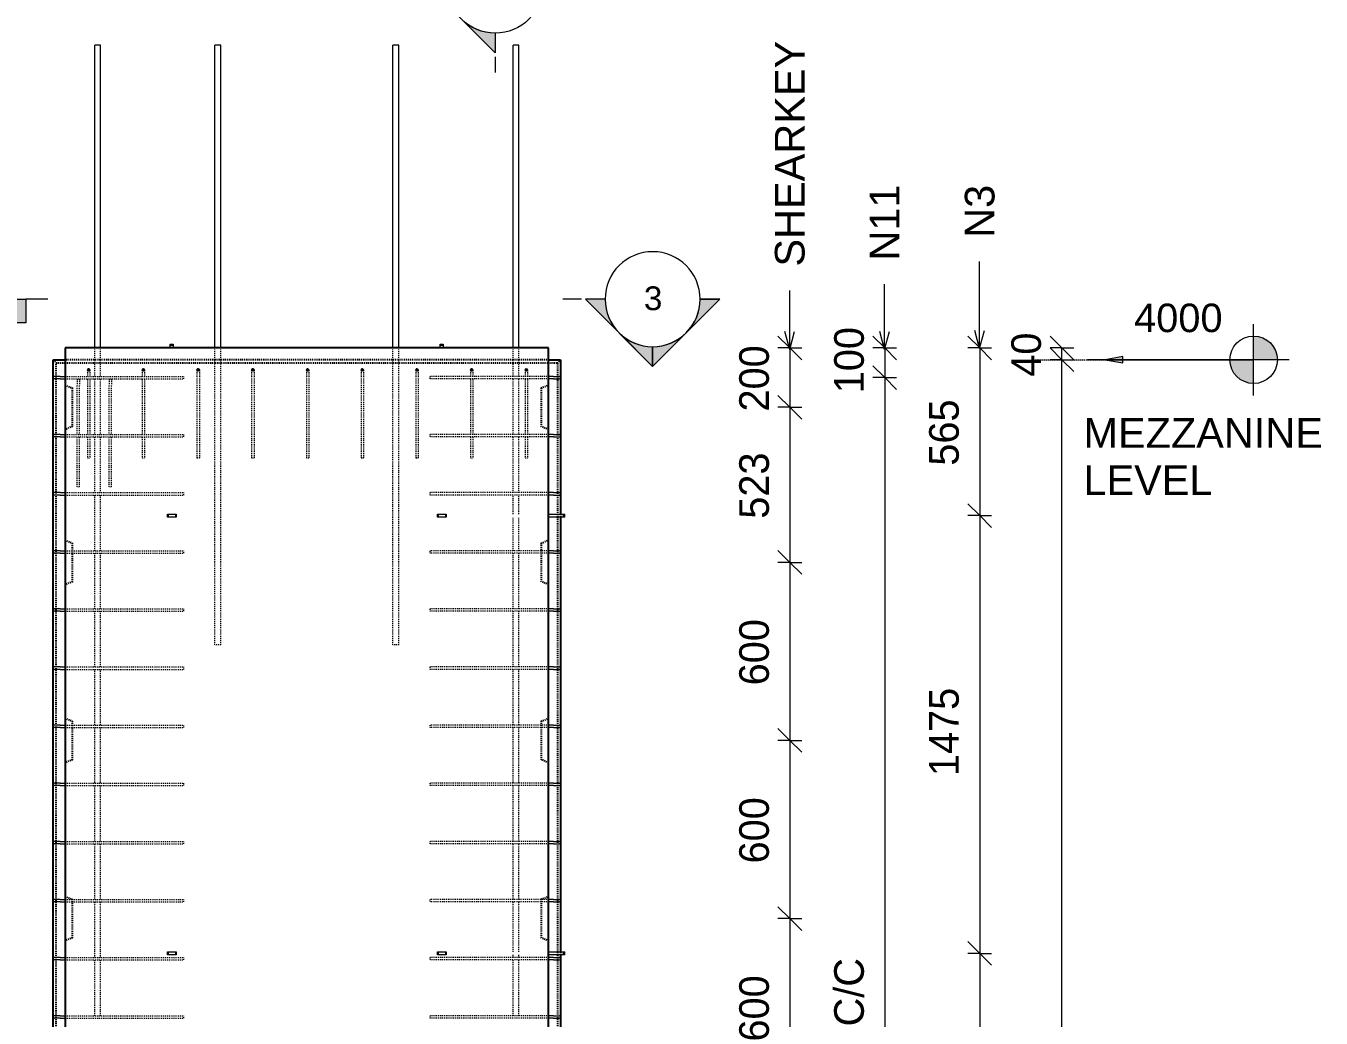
# Model space of a CAD drawing. Header units: millimetres. Extents: x 1421 to 26924, y -2138 to 20093.
# Drawn here: x 12573 to 16939, y 1442 to 4785 of the extents above; entities that cross this region are included whole.
import ezdxf

# ---------------------------------------------------------------- set-up
doc = ezdxf.new("R2010")
doc.units = ezdxf.units.MM
doc.linetypes.add('Dash', pattern=[6.36, 3.18, -3.18])
doc.linetypes.add('Hidden', pattern=[7.14, 4.76, -2.38])
for name, color, linetype, lineweight in [('A-ANNO-DIMS', 211, 'Continuous', 9), ('A-ANNO-DIMS-40', 211, 'Continuous', 9), ('A-DETL-HDLN', 90, 'Hidden', 18), ('A-GENM', 13, 'Continuous', 18), ('A-WALL', 113, 'Continuous', 25), ('A-WALL-HDLN', 110, 'Dash', 25), ('G-ANNO-DIMS', 111, 'Continuous', 9), ('G-ANNO-SYMB', 111, 'Continuous', 9), ('G-ANNO-TEXT', 231, 'Continuous', 9), ('S-RBAR', 171, 'Continuous', 18)]:
    doc.layers.add(name, color=color, linetype=linetype, lineweight=lineweight)
doc.styles.add('Arial', font='arial.ttf', dxfattribs={"height": 100})
doc.styles.add('Arial_1', font='arial.ttf', dxfattribs={"height": 80})
doc.styles.add('Arial_2', font='arial.ttf', dxfattribs={"height": 96})
doc.styles.add('Nirmala UI Semilight', font='NirmalaS.ttf', dxfattribs={"height": 100})
doc.dimstyles.new('Arrow_Filled_-_2_5_NI_UI', dxfattribs={"dimscale": 304.8, "dimtxt": 104.736395, "dimasz": 0.262467, "dimexe": 0.131234, "dimexo": 0.0625, "dimgap": 0.131234, "dimtad": 1, "dimdec": 4, "dimzin": 0, "dimdsep": 46, "dimtxsty": 'Nirmala UI Semilight', "dimblk1": 'OBLIQUE', "dimblk2": 'OBLIQUE', "dimsah": 1, "dimcen": 0.09, "dimazin": 0, "dimtfac": 1, "dimtdec": 4, "dimtix": 1, "dimtmove": 0, "dimatfit": 3, "dimfxl": 0.131234, "dimfxlon": 1, "dimtvp": 1, "dimtolj": 1, "dimtzin": 0, "dimarcsym": 2})

# ---------------------------------------------------------------- blocks, each defined once
blk = doc.blocks.new('RR spread anchor face based - RR-SA-3_0-200-1726827-Elevation Front')
at = {"layer": 'A-GENM'}
for p, q in [((3003.8, 3707.8), (3003.8, 3712.8)), ((3003.8, 3712.8), (3013.8, 3712.8)), ((3013.8, 3712.8), (3013.8, 3707.8)), ((3003.8, 3700), (3003.8, 3707.8)), ((3013.8, 3707.8), (3003.8, 3707.8)), ((3013.8, 3707.8), (3013.8, 3700))]:
    blk.add_line(p, q, dxfattribs=at)
blk = doc.blocks.new('RR spread anchor face based - RR-SA-2_5-150-1726819-Elevation Front')
at = {"layer": 'A-GENM'}
for p, q in [((2993.8, 3140), (2996.3, 3140)), ((2993.8, 3130), (2993.8, 3140)), ((2996.3, 3130), (2993.8, 3130)), ((2996.3, 3140), (3021.3, 3140)), ((2996.3, 3140), (2996.3, 3130)), ((3021.3, 3130), (2996.3, 3130)), ((3021.3, 3140), (3023.8, 3140)), ((3021.3, 3140), (3021.3, 3130)), ((3023.8, 3130), (3021.3, 3130)), ((3023.8, 3140), (3023.8, 3130))]:
    blk.add_line(p, q, dxfattribs=at)
blk = doc.blocks.new('RR spread anchor face based - RR-SA-3_0-200-V3-Elevation Front')
at = {"layer": 'A-GENM'}
for p, q in [((4278.8, 3140), (4328.8, 3140)), ((4328.8, 3130), (4278.8, 3130)), ((4328.8, 3140), (4333.8, 3140)), ((4328.8, 3130), (4328.8, 3140)), ((4333.8, 3130), (4328.8, 3130)), ((4333.8, 3130), (4333.8, 3140))]:
    blk.add_line(p, q, dxfattribs=at)
blk = doc.blocks.new('Detail View - M_Section Head - Filled SHOP DWG-1002450-Elevation Front')
at = {"layer": 'G-ANNO-SYMB'}
h = blk.add_hatch(color=256, dxfattribs=at)
edge = h.paths.add_edge_path()
edge.add_line((4404, -435.9), (4470.3, -435.9))
edge.add_arc((4630.3, -435.9), 160, 180, 225)
edge.add_line((4517.1, -549), (4404, -435.9))
h = blk.add_hatch(color=256, dxfattribs=at)
edge = h.paths.add_edge_path()
edge.add_line((4856.5, -435.9), (4743.4, -549))
edge.add_arc((4630.3, -435.9), 160, 315, 360)
edge.add_line((4790.3, -435.9), (4856.5, -435.9))
h = blk.add_hatch(color=256, dxfattribs=at)
edge = h.paths.add_edge_path()
edge.add_line((4630.3, -662.2), (4517.1, -549))
edge.add_arc((4630.3, -435.9), 160, 225, 270)
edge.add_line((4630.3, -595.9), (4630.3, -662.2))
h = blk.add_hatch(color=256, dxfattribs=at)
edge = h.paths.add_edge_path()
edge.add_line((4630.3, -662.2), (4630.3, -595.9))
edge.add_arc((4630.3, -435.9), 160, 270, 315)
edge.add_line((4743.4, -549), (4630.3, -662.2))
for p, q in [((4630.3, -662.2), (4404, -435.9)), ((4470.3, -435.9), (4404, -435.9)), ((4404, -435.9), (4517.1, -549)), ((4470.3, -435.9), (4404, -435.9)), ((4630.3, -662.2), (4856.5, -435.9)), ((4743.4, -549), (4856.5, -435.9)), ((4790.3, -435.9), (4856.5, -435.9)), ((4856.5, -435.9), (4790.3, -435.9)), ((4517.1, -549), (4630.3, -662.2)), ((4630.3, -662.2), (4743.4, -549)), ((4630.3, -595.9), (4630.3, -662.2)), ((4630.3, -662.2), (4630.3, -595.9))]:
    blk.add_line(p, q, dxfattribs=at)
for start, end in [(360, 180), (180, 360), (180, 225), (315, 0), (225, 270), (270, 315)]:
    blk.add_arc((4630.3, -435.9), 160, start, end, dxfattribs=at)
blk = doc.blocks.new('Detail View - M_Section Tail - Filled Horizontal-14034-Elevation Front')
at = {"layer": 'G-ANNO-SYMB'}
blk.add_hatch(color=256, dxfattribs=at).paths.add_polyline_path([(2510.6, -515.9), (2510.6, -435.9), (2150.6, -435.9), (2150.6, -515.9)])
for p, q in [((2150.6, -515.9), (2150.6, -435.9)), ((2150.6, -435.9), (2510.6, -435.9)), ((2510.6, -435.9), (2510.6, -515.9)), ((2510.6, -515.9), (2150.6, -515.9))]:
    blk.add_line(p, q, dxfattribs=at)
blk = doc.blocks.new('DIMBLOCK60-Elevation Front')
at = {"layer": 'A-ANNO-DIMS-40'}
for p, q in [((15468.1, 3700), (15428.1, 3740)), ((15468.1, 3700), (15428.1, 3700)), ((15468.1, 3700), (15468.1, 3600)), ((15468.1, 3700), (15508.1, 3660)), ((15468.1, 3700), (15508.1, 3700)), ((15468.1, 3600), (15428.1, 3640)), ((15468.1, 3600), (15428.1, 3600)), ((15468.1, 3600), (15508.1, 3560)), ((15468.1, 3600), (15508.1, 3600))]:
    blk.add_line(p, q, dxfattribs=at)
at = {"layer": 'A-ANNO-DIMS-40', "color": 0, "insert": (15297.6, 3547.2), "char_height": 100, "width": 246.797, "attachment_point": 1, "rotation": 90, "line_spacing_factor": 1.142579, "style": 'Nirmala UI Semilight'}
blk.add_mtext('100', dxfattribs=at)
blk = doc.blocks.new('_Oblique')
at = {"color": 0, "linetype": 'ByBlock', "lineweight": -2}
blk.add_line((-0.5, -0.5), (0.5, 0.5), dxfattribs=at)
blk = doc.blocks.new('DIMBLOCK61-Elevation Front')
at = {"layer": 'A-ANNO-DIMS-40'}
for p, q in [((15468.1, 3600), (15428.1, 3640)), ((15468.1, 3600), (15428.1, 3600)), ((15468.1, 3600), (15468.1, -1295)), ((15468.1, 3600), (15508.1, 3560)), ((15468.1, 3600), (15508.1, 3600)), ((15468.1, -1295), (15428.1, -1255)), ((15468.1, -1295), (15428.1, -1295)), ((15468.1, -1295), (15508.1, -1335)), ((15468.1, -1295), (15508.1, -1295))]:
    blk.add_line(p, q, dxfattribs=at)
at = {"layer": 'A-ANNO-DIMS-40', "color": 0, "insert": (15297.6, 639.3), "char_height": 100, "width": 1231.7, "attachment_point": 1, "rotation": 90, "line_spacing_factor": 1.142579, "style": 'Nirmala UI Semilight'}
blk.add_mtext('T8@200mm C/C', dxfattribs=at)
blk = doc.blocks.new('DIMBLOCK63-Elevation Front')
at = {"layer": 'A-ANNO-DIMS-40'}
for p, q in [((15148.1, 3700), (15108.1, 3740)), ((15148.1, 3700), (15108.1, 3700)), ((15148.1, 3700), (15148.1, 3500)), ((15148.1, 3700), (15188.1, 3660)), ((15148.1, 3700), (15188.1, 3700)), ((15148.1, 3500), (15108.1, 3540)), ((15148.1, 3500), (15108.1, 3500)), ((15148.1, 3500), (15188.1, 3460)), ((15148.1, 3500), (15188.1, 3500))]:
    blk.add_line(p, q, dxfattribs=at)
at = {"layer": 'A-ANNO-DIMS-40', "color": 0, "insert": (14977.6, 3485.7), "char_height": 100, "width": 274.219, "attachment_point": 1, "rotation": 90, "line_spacing_factor": 1.142579, "style": 'Nirmala UI Semilight'}
blk.add_mtext('200', dxfattribs=at)
blk = doc.blocks.new('DIMBLOCK64-Elevation Front')
at = {"layer": 'A-ANNO-DIMS-40'}
for p, q in [((15148.1, 3500), (15108.1, 3540)), ((15148.1, 3500), (15108.1, 3500)), ((15148.1, 3500), (15148.1, 2977.5)), ((15148.1, 3500), (15188.1, 3460)), ((15148.1, 3500), (15188.1, 3500)), ((15148.1, 2977.5), (15108.1, 3017.5)), ((15148.1, 2977.5), (15108.1, 2977.5)), ((15148.1, 2977.5), (15188.1, 2937.5)), ((15148.1, 2977.5), (15188.1, 2977.5))]:
    blk.add_line(p, q, dxfattribs=at)
at = {"layer": 'A-ANNO-DIMS-40', "color": 0, "insert": (14977.6, 3124.5), "char_height": 100, "width": 274.219, "attachment_point": 1, "rotation": 90, "line_spacing_factor": 1.142579, "style": 'Nirmala UI Semilight'}
blk.add_mtext('523', dxfattribs=at)
blk = doc.blocks.new('DIMBLOCK65-Elevation Front')
at = {"layer": 'A-ANNO-DIMS-40'}
for p, q in [((15148.1, 2977.5), (15108.1, 3017.5)), ((15148.1, 2977.5), (15108.1, 2977.5)), ((15148.1, 2977.5), (15148.1, 2377.5)), ((15148.1, 2977.5), (15188.1, 2937.5)), ((15148.1, 2977.5), (15188.1, 2977.5)), ((15148.1, 2377.5), (15108.1, 2417.5)), ((15148.1, 2377.5), (15108.1, 2377.5)), ((15148.1, 2377.5), (15188.1, 2337.5)), ((15148.1, 2377.5), (15188.1, 2377.5))]:
    blk.add_line(p, q, dxfattribs=at)
at = {"layer": 'A-ANNO-DIMS-40', "color": 0, "insert": (14977.6, 2563.2), "char_height": 100, "width": 274.219, "attachment_point": 1, "rotation": 90, "line_spacing_factor": 1.142579, "style": 'Nirmala UI Semilight'}
blk.add_mtext('600', dxfattribs=at)
blk = doc.blocks.new('DIMBLOCK66-Elevation Front')
at = {"layer": 'A-ANNO-DIMS-40'}
for p, q in [((15148.1, 2377.5), (15108.1, 2417.5)), ((15148.1, 2377.5), (15108.1, 2377.5)), ((15148.1, 2377.5), (15148.1, 1777.5)), ((15148.1, 2377.5), (15188.1, 2337.5)), ((15148.1, 2377.5), (15188.1, 2377.5)), ((15148.1, 1777.5), (15108.1, 1817.5)), ((15148.1, 1777.5), (15108.1, 1777.5)), ((15148.1, 1777.5), (15188.1, 1737.5)), ((15148.1, 1777.5), (15188.1, 1777.5))]:
    blk.add_line(p, q, dxfattribs=at)
at = {"layer": 'A-ANNO-DIMS-40', "color": 0, "insert": (14977.6, 1963.2), "char_height": 100, "width": 274.219, "attachment_point": 1, "rotation": 90, "line_spacing_factor": 1.142579, "style": 'Nirmala UI Semilight'}
blk.add_mtext('600', dxfattribs=at)
blk = doc.blocks.new('DIMBLOCK67-Elevation Front')
at = {"layer": 'A-ANNO-DIMS-40'}
for p, q in [((15148.1, 1777.5), (15108.1, 1817.5)), ((15148.1, 1777.5), (15108.1, 1777.5)), ((15148.1, 1777.5), (15148.1, 1177.5)), ((15148.1, 1777.5), (15188.1, 1737.5)), ((15148.1, 1777.5), (15188.1, 1777.5)), ((15148.1, 1177.5), (15108.1, 1217.5)), ((15148.1, 1177.5), (15108.1, 1177.5)), ((15148.1, 1177.5), (15188.1, 1137.5)), ((15148.1, 1177.5), (15188.1, 1177.5))]:
    blk.add_line(p, q, dxfattribs=at)
at = {"layer": 'A-ANNO-DIMS-40', "color": 0, "insert": (14977.6, 1363.2), "char_height": 100, "width": 274.219, "attachment_point": 1, "rotation": 90, "line_spacing_factor": 1.142579, "style": 'Nirmala UI Semilight'}
blk.add_mtext('600', dxfattribs=at)
blk = doc.blocks.new('Spot Elevations - M_Spot Elevation - Target Filled-10609-Elevation Front')
at = {"layer": 'G-ANNO-DIMS'}
h = blk.add_hatch(color=256, dxfattribs=at)
edge = h.paths.add_edge_path()
edge.add_line((6591.6, -1540), (6671.6, -1540))
edge.add_arc((6591.6, -1540), 80, 0, 90)
edge.add_line((6591.6, -1460), (6591.6, -1540))
h = blk.add_hatch(color=256, dxfattribs=at)
edge = h.paths.add_edge_path()
edge.add_line((6591.6, -1540), (6511.6, -1540))
edge.add_arc((6591.6, -1540), 80, 180, 270)
edge.add_line((6591.6, -1620), (6591.6, -1540))
for p, q in [((6591.6, -1660), (6591.6, -1420)), ((6711.6, -1540), (6031.6, -1540))]:
    blk.add_line(p, q, dxfattribs=at)
blk.add_circle((6591.6, -1540), 80, dxfattribs=at)
blk = doc.blocks.new('DIMBLOCK87-Elevation Front')
at = {"layer": 'A-ANNO-DIMS-40'}
for p, q in [((16065.2, 3660), (16025.2, 3700)), ((16065.2, 3660), (16025.2, 3660)), ((16065.2, -1395), (16065.2, 3660)), ((16065.2, 3660), (16105.2, 3620)), ((16065.2, 3660), (16105.2, 3660)), ((16065.2, -1395), (16025.2, -1355)), ((16065.2, -1395), (16025.2, -1395)), ((16065.2, -1395), (16105.2, -1435)), ((16065.2, -1395), (16105.2, -1395))]:
    blk.add_line(p, q, dxfattribs=at)
at = {"layer": 'A-ANNO-DIMS-40', "color": 0, "insert": (15894.7, 980.2), "char_height": 100, "width": 365.625, "attachment_point": 1, "rotation": 90, "line_spacing_factor": 1.142579, "style": 'Nirmala UI Semilight'}
blk.add_mtext('5055', dxfattribs=at)
blk = doc.blocks.new('DIMBLOCK88-Elevation Front')
at = {"layer": 'A-ANNO-DIMS-40'}
for p, q in [((16065.2, 3700), (16025.2, 3740)), ((16065.2, 3700), (16025.2, 3700)), ((16065.2, 3660), (16025.2, 3700)), ((16065.2, 3660), (16065.2, 3700)), ((16065.2, 3700), (16105.2, 3660)), ((16065.2, 3700), (16105.2, 3700)), ((16065.2, 3660), (16025.2, 3660)), ((16065.2, 3660), (16105.2, 3620)), ((16065.2, 3660), (16105.2, 3660))]:
    blk.add_line(p, q, dxfattribs=at)
at = {"layer": 'A-ANNO-DIMS-40', "color": 0, "insert": (15894.7, 3602.9), "char_height": 100, "width": 185.098, "attachment_point": 1, "rotation": 90, "line_spacing_factor": 1.142579, "style": 'Nirmala UI Semilight'}
blk.add_mtext('40', dxfattribs=at)
blk = doc.blocks.new('DIMBLOCK89-Elevation Front')
at = {"layer": 'A-ANNO-DIMS-40'}
for p, q in [((15788.1, 3700), (15748.1, 3740)), ((15788.1, 3700), (15748.1, 3700)), ((15788.1, 3700), (15788.1, 3135)), ((15788.1, 3700), (15828.1, 3660)), ((15788.1, 3700), (15828.1, 3700)), ((15788.1, 3135), (15748.1, 3175)), ((15788.1, 3135), (15748.1, 3135)), ((15788.1, 3135), (15828.1, 3095)), ((15788.1, 3135), (15828.1, 3135))]:
    blk.add_line(p, q, dxfattribs=at)
at = {"layer": 'A-ANNO-DIMS-40', "color": 0, "insert": (15617.6, 3303.2), "char_height": 100, "width": 274.219, "attachment_point": 1, "rotation": 90, "line_spacing_factor": 1.142579, "style": 'Nirmala UI Semilight'}
blk.add_mtext('565', dxfattribs=at)
blk = doc.blocks.new('DIMBLOCK90-Elevation Front')
at = {"layer": 'A-ANNO-DIMS-40'}
for p, q in [((15788.1, 3135), (15748.1, 3175)), ((15788.1, 3135), (15748.1, 3135)), ((15788.1, 3135), (15788.1, 1660)), ((15788.1, 3135), (15828.1, 3095)), ((15788.1, 3135), (15828.1, 3135)), ((15788.1, 1660), (15748.1, 1700)), ((15788.1, 1660), (15748.1, 1660)), ((15788.1, 1660), (15828.1, 1620)), ((15788.1, 1660), (15828.1, 1660))]:
    blk.add_line(p, q, dxfattribs=at)
at = {"layer": 'A-ANNO-DIMS-40', "color": 0, "insert": (15617.6, 2257.5), "char_height": 100, "width": 335.918, "attachment_point": 1, "rotation": 90, "line_spacing_factor": 1.142579, "style": 'Nirmala UI Semilight'}
blk.add_mtext('1475', dxfattribs=at)
blk = doc.blocks.new('DIMBLOCK91-Elevation Front')
at = {"layer": 'A-ANNO-DIMS-40'}
for p, q in [((15788.1, 1660), (15748.1, 1700)), ((15788.1, 1660), (15748.1, 1660)), ((15788.1, 1660), (15788.1, 644.9)), ((15788.1, 1660), (15828.1, 1620)), ((15788.1, 1660), (15828.1, 1660)), ((15788.1, 644.9), (15748.1, 684.9)), ((15788.1, 644.9), (15748.1, 644.9)), ((15788.1, 644.9), (15828.1, 604.9)), ((15788.1, 644.9), (15828.1, 644.9))]:
    blk.add_line(p, q, dxfattribs=at)
at = {"layer": 'A-ANNO-DIMS-40', "color": 0, "insert": (15617.6, 1023), "char_height": 100, "width": 310.781, "attachment_point": 1, "rotation": 90, "line_spacing_factor": 1.142579, "style": 'Nirmala UI Semilight'}
blk.add_mtext('1015', dxfattribs=at)

msp = doc.modelspace()

# ---------------------------------------------------------------- hatches: boundary and pattern name
at = {"layer": 'G-ANNO-DIMS'}
msp.add_hatch(color=256, dxfattribs=at).paths.add_polyline_path([(16210.67095, 3660), (16270.67095, 3649.42038), (16270.67095, 3670.57962)])
at = {"layer": 'S-RBAR'}
h = msp.add_hatch(color=256, dxfattribs=at)
edge = h.paths.add_edge_path()
edge.add_arc((12785.10694, 3626), 4, 0, 360)
for points in [[(12785.10694, 3622), (12789.10694, 3626), (12785.10694, 3630), (12781.10694, 3626)], [(12969.48194, 3622), (12973.48194, 3626), (12969.48194, 3630), (12965.48194, 3626)], [(13153.85694, 3622), (13157.85694, 3626), (13153.85694, 3630), (13149.85694, 3626)], [(13338.23194, 3622), (13342.23194, 3626), (13338.23194, 3630), (13334.23194, 3626)], [(13522.60694, 3622), (13526.60694, 3626), (13522.60694, 3630), (13518.60694, 3626)], [(13706.98194, 3622), (13710.98194, 3626), (13706.98194, 3630), (13702.98194, 3626)], [(13891.35694, 3622), (13895.35694, 3626), (13891.35694, 3630), (13887.35694, 3626)], [(14075.73194, 3622), (14079.73194, 3626), (14075.73194, 3630), (14071.73194, 3626)], [(14260.10694, 3622), (14264.10694, 3626), (14260.10694, 3630), (14256.10694, 3626)]]:
    msp.add_hatch(color=256, dxfattribs=at).paths.add_polyline_path(points)
h = msp.add_hatch(color=256, dxfattribs=at)
edge = h.paths.add_edge_path()
edge.add_arc((12969.48194, 3626), 4, 0, 360)
h = msp.add_hatch(color=256, dxfattribs=at)
edge = h.paths.add_edge_path()
edge.add_arc((13153.85694, 3626), 4, 0, 360)
h = msp.add_hatch(color=256, dxfattribs=at)
edge = h.paths.add_edge_path()
edge.add_arc((13338.23194, 3626), 4, 0, 360)
h = msp.add_hatch(color=256, dxfattribs=at)
edge = h.paths.add_edge_path()
edge.add_arc((13522.60694, 3626), 4, 0, 360)
h = msp.add_hatch(color=256, dxfattribs=at)
edge = h.paths.add_edge_path()
edge.add_arc((13706.98194, 3626), 4, 0, 360)
h = msp.add_hatch(color=256, dxfattribs=at)
edge = h.paths.add_edge_path()
edge.add_arc((13891.35694, 3626), 4, 0, 360)
h = msp.add_hatch(color=256, dxfattribs=at)
edge = h.paths.add_edge_path()
edge.add_arc((14075.73194, 3626), 4, 0, 360)
h = msp.add_hatch(color=256, dxfattribs=at)
edge = h.paths.add_edge_path()
edge.add_arc((14260.10694, 3626), 4, 0, 360)

# ---------------------------------------------------------------- linework, layer by layer
at = {"layer": 'A-DETL-HDLN'}
msp.add_line((15975.10694, 3660), (16615.10694, 3660), dxfattribs=at)
at = {"layer": 'A-WALL'}
for p, q in [((12705.10694, 3700), (12705.10694, -1395)), ((14335.10694, 3700), (12705.10694, 3700)), ((14335.10694, -1395), (14335.10694, 3700)), ((12665.10694, 3600.38007), (12665.10694, 3660)), ((12665.10694, 3660), (12705.10694, 3660)), ((14335.10694, 3660), (14375.10694, 3660)), ((14375.10694, 3660), (14375.10694, 3600.38007)), ((12665.10694, 3404.58007), (12665.10694, 3599.61993)), ((14375.10694, 3599.61993), (14375.10694, 3404.58007)), ((12665.10694, 3208.78007), (12665.10694, 3403.81993)), ((14375.10694, 3403.81993), (14375.10694, 3208.78007)), ((12665.10694, 3012.98007), (12665.10694, 3208.01993)), ((14375.10694, 3208.01993), (14375.10694, 3140)), ((14375.10694, 3130), (14375.10694, 3012.98007)), ((12665.10694, 2817.18007), (12665.10694, 3012.21993)), ((14375.10694, 3012.21993), (14375.10694, 2817.18007)), ((12665.10694, 2621.38007), (12665.10694, 2816.41993)), ((14375.10694, 2816.41993), (14375.10694, 2621.38007)), ((12665.10694, 2425.58007), (12665.10694, 2620.61993)), ((14375.10694, 2620.61993), (14375.10694, 2425.58007)), ((12665.10694, 2229.78007), (12665.10694, 2424.81993)), ((14375.10694, 2424.81993), (14375.10694, 2229.78007)), ((12665.10694, 2033.98007), (12665.10694, 2229.01993)), ((14375.10694, 2229.01993), (14375.10694, 2033.98007)), ((12665.10694, 1838.18007), (12665.10694, 2033.21993)), ((14375.10694, 2033.21993), (14375.10694, 1838.18007)), ((12665.10694, 1642.38007), (12665.10694, 1837.41993)), ((14375.10694, 1837.41993), (14375.10694, 1665)), ((12665.10694, 1446.58007), (12665.10694, 1641.61993)), ((14375.10694, 1655), (14375.10694, 1642.38007)), ((14375.10694, 1641.61993), (14375.10694, 1446.58007)), ((12665.10694, 1250.78007), (12665.10694, 1445.81993)), ((14375.10694, 1445.81993), (14375.10694, 1250.78007))]:
    msp.add_line(p, q, dxfattribs=at)
at = {"layer": 'A-WALL-HDLN'}
for p, q in [((12665.1078, 3660.00172), (12675.10952, 3650)), ((12675.10952, -1395), (12675.10952, 3650)), ((12675.10952, 3650), (12705.05733, 3650)), ((14335.05733, 3660), (12705.10694, 3660)), ((12705.15655, 3650), (12805.05733, 3650)), ((12805.15655, 3650), (12825.05733, 3650)), ((12825.15655, 3650), (13210.05733, 3650)), ((13210.15655, 3650), (13230.05733, 3650)), ((13230.15655, 3650), (13810.05733, 3650)), ((13810.15655, 3650), (13830.05733, 3650)), ((13830.15655, 3650), (14215.05733, 3650)), ((14215.15655, 3650), (14235.05733, 3650)), ((14235.15655, 3650), (14335.05733, 3650)), ((14335.15655, 3650), (14365.10436, 3650)), ((14365.10436, 3650), (14375.10608, 3660.00172)), ((14365.10436, 3650), (14365.10436, 3140.04961)), ((12705.10694, 3575), (12730.10694, 3565)), ((12730.10694, 3435), (12730.10694, 3565)), ((14310.10694, 3565), (14335.05733, 3574.98016)), ((14310.10694, 3565), (14310.10694, 3435)), ((12730.10694, 3435), (12705.10694, 3425)), ((14335.05733, 3425.01984), (14310.10694, 3435)), ((14365.10436, 3139.95039), (14365.10436, 3130.04961)), ((14365.10436, 3129.95039), (14365.10436, 1665.04961)), ((14375.10694, 3139.95039), (14375.10694, 3130.04961)), ((12705.10694, 3052.5), (12730.10694, 3042.5)), ((12730.10694, 2912.5), (12730.10694, 3042.5)), ((14310.10694, 3042.5), (14335.05733, 3052.48016)), ((14310.10694, 3042.5), (14310.10694, 2912.5)), ((12730.10694, 2912.5), (12705.10694, 2902.5)), ((14335.05733, 2902.51984), (14310.10694, 2912.5)), ((12705.10694, 2452.5), (12730.10694, 2442.5)), ((14310.10694, 2442.5), (14335.05733, 2452.48016)), ((12730.10694, 2312.5), (12730.10694, 2442.5)), ((14310.10694, 2442.5), (14310.10694, 2312.5)), ((12730.10694, 2312.5), (12705.10694, 2302.5)), ((14335.05733, 2302.51984), (14310.10694, 2312.5)), ((12705.10694, 1852.5), (12730.10694, 1842.5)), ((12730.10694, 1712.5), (12730.10694, 1842.5)), ((14310.10694, 1842.5), (14335.05733, 1852.48016)), ((14310.10694, 1842.5), (14310.10694, 1712.5)), ((12730.10694, 1712.5), (12705.10694, 1702.5)), ((14335.05733, 1702.51984), (14310.10694, 1712.5)), ((14365.10436, 1664.95039), (14365.10436, 1655.04961)), ((14375.10694, 1664.95039), (14375.10694, 1655.04961)), ((14365.10436, 1654.95039), (14365.10436, 649.94961))]:
    msp.add_line(p, q, dxfattribs=at)
at = {"layer": 'G-ANNO-DIMS'}
for p, q in [((16270.67095, 3670.57962), (16210.67095, 3660)), ((16270.67095, 3649.42038), (16270.67095, 3670.57962)), ((16210.67095, 3660), (16270.67095, 3649.42038)), ((16210.67095, 3660), (16455.69565, 3660)), ((16455.69565, 3660), (16711.3736, 3660))]:
    msp.add_line(p, q, dxfattribs=at)
at = {"layer": 'G-ANNO-SYMB'}
for p, q in [((14155.00294, 4680.24434), (14155.00294, 4628.0132)), ((12647.39712, 3864.096), (12573.29229, 3864.096)), ((14445.64107, 3864.096), (14383.45484, 3864.096))]:
    msp.add_line(p, q, dxfattribs=at)
at = {"layer": 'G-ANNO-TEXT', "color": 10}
for p, q in [((15788.01161, 3698.31677), (15788.01161, 3990.82523)), ((15147.83617, 3695.10691), (15147.83617, 3893.93301)), ((15467.83617, 3695.10691), (15467.83617, 3914.21047)), ((15147.83617, 3695.10691), (15131.75922, 3755.10691)), ((15147.83617, 3695.10691), (15163.91312, 3755.10691)), ((15467.83617, 3695.10691), (15451.75922, 3755.10691)), ((15467.83617, 3695.10691), (15483.91312, 3755.10691)), ((15788.01161, 3698.31677), (15771.93466, 3758.31677)), ((15788.01161, 3698.31677), (15804.08856, 3758.31677))]:
    msp.add_line(p, q, dxfattribs=at)
at = {"layer": 'S-RBAR'}
for p, q in [((12825.10694, 4720), (12805.10694, 4720)), ((12805.10694, 3700), (12805.10694, 4720)), ((12825.10694, 3700), (12825.10694, 4720)), ((13230.10694, 4720), (13210.10694, 4720)), ((13210.10694, 3700), (13210.10694, 4720)), ((13230.10694, 3700), (13230.10694, 4720)), ((13830.10694, 4720), (13810.10694, 4720)), ((13810.10694, 3700), (13810.10694, 4720)), ((13830.10694, 3700), (13830.10694, 4720)), ((14235.10694, 4720), (14215.10694, 4720)), ((14215.10694, 3700), (14215.10694, 4720)), ((14235.10694, 3700), (14235.10694, 4720)), ((12785.10694, 3630), (12781.10694, 3626)), ((12781.10694, 3626), (12785.10694, 3622)), ((12789.10694, 3626), (12785.10694, 3630)), ((12785.10694, 3622), (12789.10694, 3626)), ((12969.48194, 3630), (12965.48194, 3626)), ((12965.48194, 3626), (12969.48194, 3622)), ((12973.48194, 3626), (12969.48194, 3630)), ((12969.48194, 3622), (12973.48194, 3626)), ((13153.85694, 3630), (13149.85694, 3626)), ((13149.85694, 3626), (13153.85694, 3622)), ((13157.85694, 3626), (13153.85694, 3630)), ((13153.85694, 3622), (13157.85694, 3626)), ((13338.23194, 3630), (13334.23194, 3626)), ((13334.23194, 3626), (13338.23194, 3622)), ((13342.23194, 3626), (13338.23194, 3630)), ((13338.23194, 3622), (13342.23194, 3626)), ((13522.60694, 3630), (13518.60694, 3626)), ((13518.60694, 3626), (13522.60694, 3622)), ((13526.60694, 3626), (13522.60694, 3630)), ((13522.60694, 3622), (13526.60694, 3626)), ((13706.98194, 3630), (13702.98194, 3626)), ((13702.98194, 3626), (13706.98194, 3622)), ((13710.98194, 3626), (13706.98194, 3630)), ((13706.98194, 3622), (13710.98194, 3626)), ((13891.35694, 3630), (13887.35694, 3626)), ((13887.35694, 3626), (13891.35694, 3622)), ((13895.35694, 3626), (13891.35694, 3630)), ((13891.35694, 3622), (13895.35694, 3626)), ((14075.73194, 3630), (14071.73194, 3626)), ((14071.73194, 3626), (14075.73194, 3622)), ((14079.73194, 3626), (14075.73194, 3630)), ((14075.73194, 3622), (14079.73194, 3626)), ((14260.10694, 3630), (14256.10694, 3626)), ((14256.10694, 3626), (14260.10694, 3622)), ((14264.10694, 3626), (14260.10694, 3630)), ((14260.10694, 3622), (14264.10694, 3626)), ((12689.10694, 3604), (12669.10694, 3604)), ((12689.10694, 3596), (12669.10694, 3596)), ((12689.10694, 3604), (12705.10694, 3604)), ((12689.10694, 3596), (12705.10694, 3596)), ((14351.10694, 3604), (14335.10694, 3604)), ((14351.10694, 3596), (14335.10694, 3596)), ((14351.10694, 3604), (14371.10694, 3604)), ((14351.10694, 3596), (14371.10694, 3596)), ((12689.10694, 3408.2), (12669.10694, 3408.2)), ((12689.10694, 3408.2), (12705.10694, 3408.2)), ((14351.10694, 3408.2), (14335.10694, 3408.2)), ((14351.10694, 3408.2), (14371.10694, 3408.2)), ((12689.10694, 3400.2), (12669.10694, 3400.2)), ((12689.10694, 3400.2), (12705.10694, 3400.2)), ((14351.10694, 3400.2), (14335.10694, 3400.2)), ((14351.10694, 3400.2), (14371.10694, 3400.2)), ((12689.10694, 3212.4), (12669.10694, 3212.4)), ((12689.10694, 3204.4), (12669.10694, 3204.4)), ((12689.10694, 3212.4), (12705.10694, 3212.4)), ((12689.10694, 3204.4), (12705.10694, 3204.4)), ((14351.10694, 3212.4), (14335.10694, 3212.4)), ((14351.10694, 3204.4), (14335.10694, 3204.4)), ((14351.10694, 3212.4), (14371.10694, 3212.4)), ((14351.10694, 3204.4), (14371.10694, 3204.4)), ((12689.10694, 3016.6), (12669.10694, 3016.6)), ((12689.10694, 3016.6), (12705.10694, 3016.6)), ((14351.10694, 3016.6), (14335.10694, 3016.6)), ((14351.10694, 3016.6), (14371.10694, 3016.6)), ((12689.10694, 3008.6), (12669.10694, 3008.6)), ((12689.10694, 3008.6), (12705.10694, 3008.6)), ((14351.10694, 3008.6), (14335.10694, 3008.6)), ((14351.10694, 3008.6), (14371.10694, 3008.6)), ((12689.10694, 2820.8), (12669.10694, 2820.8)), ((12689.10694, 2812.8), (12669.10694, 2812.8)), ((12689.10694, 2820.8), (12705.10694, 2820.8)), ((12689.10694, 2812.8), (12705.10694, 2812.8)), ((14351.10694, 2820.8), (14335.10694, 2820.8)), ((14351.10694, 2812.8), (14335.10694, 2812.8)), ((14351.10694, 2820.8), (14371.10694, 2820.8)), ((14351.10694, 2812.8), (14371.10694, 2812.8)), ((12689.10694, 2625), (12669.10694, 2625)), ((12689.10694, 2625), (12705.10694, 2625)), ((14351.10694, 2625), (14335.10694, 2625)), ((14351.10694, 2625), (14371.10694, 2625)), ((12689.10694, 2617), (12669.10694, 2617)), ((12689.10694, 2617), (12705.10694, 2617)), ((14351.10694, 2617), (14335.10694, 2617)), ((14351.10694, 2617), (14371.10694, 2617)), ((12689.10694, 2429.2), (12669.10694, 2429.2)), ((12689.10694, 2421.2), (12669.10694, 2421.2)), ((12689.10694, 2429.2), (12705.10694, 2429.2)), ((12689.10694, 2421.2), (12705.10694, 2421.2)), ((14351.10694, 2429.2), (14335.10694, 2429.2)), ((14351.10694, 2421.2), (14335.10694, 2421.2)), ((14351.10694, 2429.2), (14371.10694, 2429.2)), ((14351.10694, 2421.2), (14371.10694, 2421.2)), ((12689.10694, 2233.4), (12669.10694, 2233.4)), ((12689.10694, 2233.4), (12705.10694, 2233.4)), ((14351.10694, 2233.4), (14335.10694, 2233.4)), ((14351.10694, 2233.4), (14371.10694, 2233.4)), ((12689.10694, 2225.4), (12669.10694, 2225.4)), ((12689.10694, 2225.4), (12705.10694, 2225.4)), ((14351.10694, 2225.4), (14335.10694, 2225.4)), ((14351.10694, 2225.4), (14371.10694, 2225.4)), ((12689.10694, 2037.6), (12669.10694, 2037.6)), ((12689.10694, 2029.6), (12669.10694, 2029.6)), ((12689.10694, 2037.6), (12705.10694, 2037.6)), ((12689.10694, 2029.6), (12705.10694, 2029.6)), ((14351.10694, 2037.6), (14335.10694, 2037.6)), ((14351.10694, 2029.6), (14335.10694, 2029.6)), ((14351.10694, 2037.6), (14371.10694, 2037.6)), ((14351.10694, 2029.6), (14371.10694, 2029.6)), ((12689.10694, 1841.8), (12669.10694, 1841.8)), ((12689.10694, 1833.8), (12669.10694, 1833.8)), ((12689.10694, 1841.8), (12705.10694, 1841.8)), ((12689.10694, 1833.8), (12705.10694, 1833.8)), ((14351.10694, 1841.8), (14335.10694, 1841.8)), ((14351.10694, 1833.8), (14335.10694, 1833.8)), ((14351.10694, 1841.8), (14371.10694, 1841.8)), ((14351.10694, 1833.8), (14371.10694, 1833.8)), ((12689.10694, 1646), (12669.10694, 1646)), ((12689.10694, 1638), (12669.10694, 1638)), ((12689.10694, 1646), (12705.10694, 1646)), ((12689.10694, 1638), (12705.10694, 1638)), ((14351.10694, 1646), (14335.10694, 1646)), ((14351.10694, 1638), (14335.10694, 1638)), ((14351.10694, 1646), (14371.10694, 1646)), ((14351.10694, 1638), (14371.10694, 1638)), ((12689.10694, 1450.2), (12669.10694, 1450.2)), ((12689.10694, 1442.2), (12669.10694, 1442.2)), ((12689.10694, 1450.2), (12705.10694, 1450.2)), ((12689.10694, 1442.2), (12705.10694, 1442.2)), ((14351.10694, 1450.2), (14335.10694, 1450.2)), ((14351.10694, 1442.2), (14335.10694, 1442.2)), ((14351.10694, 1450.2), (14371.10694, 1450.2)), ((14351.10694, 1442.2), (14371.10694, 1442.2))]:
    msp.add_line(p, q, dxfattribs=at)
at = {"layer": 'S-RBAR', "linetype": 'Dash'}
for p, q in [((12805.10694, 3660.04961), (12805.10694, 3699.95039)), ((12825.10694, 3660.04961), (12825.10694, 3699.95039)), ((13210.10694, 3660.04961), (13210.10694, 3699.95039)), ((13230.10694, 3660.04961), (13230.10694, 3699.95039)), ((13810.10694, 3660.04961), (13810.10694, 3699.95039)), ((13830.10694, 3660.04961), (13830.10694, 3699.95039)), ((14215.10694, 3660.04961), (14215.10694, 3699.95039)), ((14235.10694, 3660.04961), (14235.10694, 3699.95039)), ((12781.10694, 3625.99912), (12781.10694, 3606)), ((12789.10694, 3625.99912), (12789.10694, 3606)), ((12805.10694, 3604), (12805.10694, 3659.95039)), ((12825.10694, 3604), (12825.10694, 3659.95039)), ((12965.48194, 3625.99912), (12965.48194, 3606)), ((12973.48194, 3625.99912), (12973.48194, 3606)), ((13149.85694, 3625.99912), (13149.85694, 3606)), ((13157.85694, 3625.99912), (13157.85694, 3606)), ((13210.10694, 2700), (13210.10694, 3659.95039)), ((13230.10694, 2700), (13230.10694, 3659.95039)), ((13334.23194, 3625.99912), (13334.23194, 3606)), ((13342.23194, 3625.99912), (13342.23194, 3606)), ((13518.60694, 3625.99912), (13518.60694, 3606)), ((13526.60694, 3625.99912), (13526.60694, 3606)), ((13702.98194, 3625.99912), (13702.98194, 3606)), ((13710.98194, 3625.99912), (13710.98194, 3606)), ((13810.10694, 2700), (13810.10694, 3659.95039)), ((13830.10694, 2700), (13830.10694, 3659.95039)), ((13887.35694, 3625.99912), (13887.35694, 3606)), ((13895.35694, 3625.99912), (13895.35694, 3606)), ((14071.73194, 3625.99912), (14071.73194, 3606)), ((14079.73194, 3625.99912), (14079.73194, 3606)), ((14215.10694, 3604), (14215.10694, 3659.95039)), ((14235.10694, 3604), (14235.10694, 3659.95039)), ((14256.10694, 3625.99912), (14256.10694, 3606)), ((14264.10694, 3625.99912), (14264.10694, 3606)), ((12705.15655, 3604), (13105.10694, 3604)), ((12705.15655, 3596), (13105.10694, 3596)), ((12746.10694, 3595), (12746.10694, 3575)), ((12754.10694, 3595), (12754.10694, 3575)), ((12781.10694, 3606), (12781.10694, 3604)), ((12781.10694, 3596), (12781.10694, 3408.2)), ((12789.10694, 3606), (12789.10694, 3604)), ((12789.10694, 3596), (12789.10694, 3408.2)), ((12805.10694, 3408.2), (12805.10694, 3596)), ((12825.10694, 3408.2), (12825.10694, 3596)), ((12853.72437, 3595), (12853.72437, 3575)), ((12861.72437, 3595), (12861.72437, 3575)), ((12965.48194, 3606), (12965.48194, 3604)), ((12965.48194, 3596), (12965.48194, 3408.2)), ((12973.48194, 3606), (12973.48194, 3604)), ((12973.48194, 3596), (12973.48194, 3408.2)), ((13105.10694, 3596), (13105.10694, 3604)), ((13149.85694, 3606), (13149.85694, 3330)), ((13157.85694, 3606), (13157.85694, 3330)), ((13334.23194, 3606), (13334.23194, 3330)), ((13342.23194, 3606), (13342.23194, 3330)), ((13518.60694, 3606), (13518.60694, 3330)), ((13526.60694, 3606), (13526.60694, 3330)), ((13702.98194, 3606), (13702.98194, 3330)), ((13710.98194, 3606), (13710.98194, 3330)), ((13887.35694, 3606), (13887.35694, 3330)), ((13895.35694, 3606), (13895.35694, 3330)), ((14335.05733, 3604), (13935.10694, 3604)), ((13935.10694, 3604), (13935.10694, 3596)), ((14335.05733, 3596), (13935.10694, 3596)), ((14071.73194, 3606), (14071.73194, 3604)), ((14071.73194, 3596), (14071.73194, 3408.2)), ((14079.73194, 3606), (14079.73194, 3604)), ((14079.73194, 3596), (14079.73194, 3408.2)), ((14215.10694, 3408.2), (14215.10694, 3596)), ((14235.10694, 3408.2), (14235.10694, 3596)), ((14256.10694, 3606), (14256.10694, 3604)), ((14256.10694, 3596), (14256.10694, 3408.2)), ((14264.10694, 3606), (14264.10694, 3604)), ((14264.10694, 3596), (14264.10694, 3408.2)), ((12746.10694, 3408.2), (12746.10694, 3575)), ((12754.10694, 3408.2), (12754.10694, 3575)), ((12853.72437, 3408.2), (12853.72437, 3575)), ((12861.72437, 3408.2), (12861.72437, 3575)), ((12705.15655, 3408.2), (13105.10694, 3408.2)), ((13105.10694, 3400.2), (13105.10694, 3408.2)), ((14335.05733, 3408.2), (13935.10694, 3408.2)), ((13935.10694, 3408.2), (13935.10694, 3400.2)), ((12705.15655, 3400.2), (13105.10694, 3400.2)), ((12746.10694, 3232), (12746.10694, 3400.2)), ((12754.10694, 3232), (12754.10694, 3400.2)), ((12781.10694, 3400.2), (12781.10694, 3330)), ((12789.10694, 3400.2), (12789.10694, 3330)), ((12805.10694, 3212.4), (12805.10694, 3400.2)), ((12825.10694, 3212.4), (12825.10694, 3400.2)), ((12853.72437, 3232), (12853.72437, 3400.2)), ((12861.72437, 3232), (12861.72437, 3400.2)), ((12965.48194, 3400.2), (12965.48194, 3330)), ((12973.48194, 3400.2), (12973.48194, 3330)), ((14335.05733, 3400.2), (13935.10694, 3400.2)), ((14071.73194, 3400.2), (14071.73194, 3330)), ((14079.73194, 3400.2), (14079.73194, 3330)), ((14215.10694, 3212.4), (14215.10694, 3400.2)), ((14235.10694, 3212.4), (14235.10694, 3400.2)), ((14256.10694, 3400.2), (14256.10694, 3330)), ((14264.10694, 3400.2), (14264.10694, 3330)), ((12781.10694, 3330), (12789.10694, 3330)), ((12965.48194, 3330), (12973.48194, 3330)), ((13149.85694, 3330), (13157.85694, 3330)), ((13334.23194, 3330), (13342.23194, 3330)), ((13518.60694, 3330), (13526.60694, 3330)), ((13702.98194, 3330), (13710.98194, 3330)), ((13887.35694, 3330), (13895.35694, 3330)), ((14071.73194, 3330), (14079.73194, 3330)), ((14256.10694, 3330), (14264.10694, 3330)), ((12754.10694, 3232), (12746.10694, 3232)), ((12861.72437, 3232), (12853.72437, 3232)), ((12705.15655, 3212.4), (13105.10694, 3212.4)), ((12705.15655, 3204.4), (13105.10694, 3204.4)), ((12805.10694, 3016.6), (12805.10694, 3204.4)), ((12825.10694, 3016.6), (12825.10694, 3204.4)), ((13105.10694, 3204.4), (13105.10694, 3212.4)), ((14335.05733, 3212.4), (13935.10694, 3212.4)), ((13935.10694, 3212.4), (13935.10694, 3204.4)), ((14335.05733, 3204.4), (13935.10694, 3204.4)), ((14215.10694, 3140), (14215.10694, 3204.4)), ((14235.10694, 3140), (14235.10694, 3204.4)), ((14215.10694, 3016.6), (14215.10694, 3130)), ((14235.10694, 3016.6), (14235.10694, 3130)), ((12705.15655, 3016.6), (12730.05733, 3016.6)), ((12730.15655, 3016.6), (13105.10694, 3016.6)), ((13105.10694, 3008.6), (13105.10694, 3016.6)), ((14310.05733, 3016.6), (13935.10694, 3016.6)), ((13935.10694, 3016.6), (13935.10694, 3008.6)), ((14335.05733, 3016.6), (14310.15655, 3016.6)), ((12705.15655, 3008.6), (12730.05733, 3008.6)), ((12730.15655, 3008.6), (13105.10694, 3008.6)), ((12805.10694, 2820.8), (12805.10694, 3008.6)), ((12825.10694, 2820.8), (12825.10694, 3008.6)), ((14310.05733, 3008.6), (13935.10694, 3008.6)), ((14215.10694, 2820.8), (14215.10694, 3008.6)), ((14235.10694, 2820.8), (14235.10694, 3008.6)), ((14335.05733, 3008.6), (14310.15655, 3008.6)), ((12705.15655, 2820.8), (13105.10694, 2820.8)), ((12705.15655, 2812.8), (13105.10694, 2812.8)), ((12805.10694, 2625), (12805.10694, 2812.8)), ((12825.10694, 2625), (12825.10694, 2812.8)), ((13105.10694, 2812.8), (13105.10694, 2820.8)), ((14335.05733, 2820.8), (13935.10694, 2820.8)), ((13935.10694, 2820.8), (13935.10694, 2812.8)), ((14335.05733, 2812.8), (13935.10694, 2812.8)), ((14215.10694, 2625), (14215.10694, 2812.8)), ((14235.10694, 2625), (14235.10694, 2812.8)), ((13230.10694, 2700), (13210.10694, 2700)), ((13830.10694, 2700), (13810.10694, 2700)), ((12705.15655, 2625), (13105.10694, 2625)), ((13105.10694, 2617), (13105.10694, 2625)), ((14335.05733, 2625), (13935.10694, 2625)), ((13935.10694, 2625), (13935.10694, 2617)), ((12705.15655, 2617), (13105.10694, 2617)), ((12805.10694, 2429.2), (12805.10694, 2617)), ((12825.10694, 2429.2), (12825.10694, 2617)), ((14335.05733, 2617), (13935.10694, 2617)), ((14215.10694, 2429.2), (14215.10694, 2617)), ((14235.10694, 2429.2), (14235.10694, 2617)), ((12705.15655, 2429.2), (12730.05733, 2429.2)), ((12705.15655, 2421.2), (12730.05733, 2421.2)), ((12730.15655, 2429.2), (13105.10694, 2429.2)), ((12730.15655, 2421.2), (13105.10694, 2421.2)), ((12805.10694, 2233.4), (12805.10694, 2421.2)), ((12825.10694, 2233.4), (12825.10694, 2421.2)), ((13105.10694, 2421.2), (13105.10694, 2429.2)), ((14310.05733, 2429.2), (13935.10694, 2429.2)), ((13935.10694, 2429.2), (13935.10694, 2421.2)), ((14310.05733, 2421.2), (13935.10694, 2421.2)), ((14215.10694, 2233.4), (14215.10694, 2421.2)), ((14235.10694, 2233.4), (14235.10694, 2421.2)), ((14335.05733, 2429.2), (14310.15655, 2429.2)), ((14335.05733, 2421.2), (14310.15655, 2421.2)), ((12705.15655, 2233.4), (13105.10694, 2233.4)), ((13105.10694, 2225.4), (13105.10694, 2233.4)), ((14335.05733, 2233.4), (13935.10694, 2233.4)), ((13935.10694, 2233.4), (13935.10694, 2225.4)), ((12705.15655, 2225.4), (13105.10694, 2225.4)), ((12805.10694, 2037.6), (12805.10694, 2225.4)), ((12825.10694, 2037.6), (12825.10694, 2225.4)), ((14335.05733, 2225.4), (13935.10694, 2225.4)), ((14215.10694, 2037.6), (14215.10694, 2225.4)), ((14235.10694, 2037.6), (14235.10694, 2225.4)), ((12705.15655, 2037.6), (13105.10694, 2037.6)), ((12705.15655, 2029.6), (13105.10694, 2029.6)), ((12805.10694, 1841.8), (12805.10694, 2029.6)), ((12825.10694, 1841.8), (12825.10694, 2029.6)), ((13105.10694, 2029.6), (13105.10694, 2037.6)), ((14335.05733, 2037.6), (13935.10694, 2037.6)), ((13935.10694, 2037.6), (13935.10694, 2029.6)), ((14335.05733, 2029.6), (13935.10694, 2029.6)), ((14215.10694, 1841.8), (14215.10694, 2029.6)), ((14235.10694, 1841.8), (14235.10694, 2029.6)), ((12705.15655, 1841.8), (12730.05733, 1841.8)), ((12705.15655, 1833.8), (12730.05733, 1833.8)), ((12730.15655, 1841.8), (13105.10694, 1841.8)), ((12730.15655, 1833.8), (13105.10694, 1833.8)), ((12805.10694, 1646), (12805.10694, 1833.8)), ((12825.10694, 1646), (12825.10694, 1833.8)), ((13105.10694, 1833.8), (13105.10694, 1841.8)), ((14310.05733, 1841.8), (13935.10694, 1841.8)), ((13935.10694, 1841.8), (13935.10694, 1833.8)), ((14310.05733, 1833.8), (13935.10694, 1833.8)), ((14215.10694, 1665), (14215.10694, 1833.8)), ((14235.10694, 1665), (14235.10694, 1833.8)), ((14335.05733, 1841.8), (14310.15655, 1841.8)), ((14335.05733, 1833.8), (14310.15655, 1833.8)), ((12705.15655, 1646), (13105.10694, 1646)), ((12705.15655, 1638), (13105.10694, 1638)), ((12805.10694, 1450.2), (12805.10694, 1638)), ((12825.10694, 1450.2), (12825.10694, 1638)), ((13105.10694, 1638), (13105.10694, 1646)), ((14335.05733, 1646), (13935.10694, 1646)), ((13935.10694, 1646), (13935.10694, 1638)), ((14335.05733, 1638), (13935.10694, 1638)), ((14215.10694, 1646), (14215.10694, 1655)), ((14215.10694, 1450.2), (14215.10694, 1638)), ((14235.10694, 1646), (14235.10694, 1655)), ((14235.10694, 1450.2), (14235.10694, 1638)), ((12705.15655, 1450.2), (13105.10694, 1450.2)), ((12705.15655, 1442.2), (13105.10694, 1442.2)), ((13105.10694, 1442.2), (13105.10694, 1450.2)), ((14335.05733, 1450.2), (13935.10694, 1450.2)), ((13935.10694, 1450.2), (13935.10694, 1442.2)), ((14335.05733, 1442.2), (13935.10694, 1442.2))]:
    msp.add_line(p, q, dxfattribs=at)
at = {"layer": 'S-RBAR'}
for centre in [(12785.10694, 3626), (12969.48194, 3626), (13153.85694, 3626), (13338.23194, 3626), (13522.60694, 3626), (13706.98194, 3626), (13891.35694, 3626), (14075.73194, 3626), (14260.10694, 3626)]:
    msp.add_circle(centre, 4, dxfattribs=at)
at = {"layer": 'S-RBAR', "linetype": 'Dash'}
for centre, start, end in [((12785.10694, 3626), 91.17063157, 178.82936843), ((12785.10694, 3626), 1.17063157, 88.82936843), ((12969.48194, 3626), 91.17063157, 178.82936843), ((12969.48194, 3626), 1.17063157, 88.82936843), ((13153.85694, 3626), 91.17063157, 178.82936843), ((13153.85694, 3626), 1.17063157, 88.82936843), ((13338.23194, 3626), 91.17063157, 178.82936843), ((13338.23194, 3626), 1.17063157, 88.82936843), ((13522.60694, 3626), 91.17063157, 178.82936843), ((13522.60694, 3626), 1.17063157, 88.82936843), ((13706.98194, 3626), 91.17063157, 178.82936843), ((13706.98194, 3626), 1.17063157, 88.82936843), ((13891.35694, 3626), 91.17063157, 178.82936843), ((13891.35694, 3626), 1.17063157, 88.82936843), ((14075.73194, 3626), 91.17063157, 178.82936843), ((14075.73194, 3626), 1.17063157, 88.82936843), ((14260.10694, 3626), 91.17063157, 178.82936843), ((14260.10694, 3626), 1.17063157, 88.82936843), ((12750.10694, 3595), 165.51111261, 180), ((12750.10694, 3595), 0, 14.48888739), ((12857.72437, 3595), 165.51111261, 180), ((12857.72437, 3595), 0, 14.48888739)]:
    msp.add_arc(centre, 4, start, end, dxfattribs=at)
at = {"layer": 'S-RBAR'}
for centre, start, end in [((12669.10694, 3600), 90, 270), ((14371.10694, 3600), 270, 90), ((12669.10694, 3404.2), 90, 270), ((14371.10694, 3404.2), 270, 90), ((12669.10694, 3208.4), 90, 270), ((14371.10694, 3208.4), 270, 90), ((12669.10694, 3012.6), 90, 270), ((14371.10694, 3012.6), 270, 90), ((12669.10694, 2816.8), 90, 270), ((14371.10694, 2816.8), 270, 90), ((12669.10694, 2621), 90, 270), ((14371.10694, 2621), 270, 90), ((12669.10694, 2425.2), 90, 270), ((14371.10694, 2425.2), 270, 90), ((12669.10694, 2229.4), 90, 270), ((14371.10694, 2229.4), 270, 90), ((12669.10694, 2033.6), 90, 270), ((14371.10694, 2033.6), 270, 90), ((12669.10694, 1837.8), 90, 270), ((14371.10694, 1837.8), 270, 90), ((12669.10694, 1642), 90, 270), ((14371.10694, 1642), 270, 90), ((12669.10694, 1446.2), 90, 270), ((14371.10694, 1446.2), 270, 90)]:
    msp.add_arc(centre, 4, start, end, dxfattribs=at)

# ---------------------------------------------------------------- block references
at = {"layer": 'A-GENM'}
for name, p in [('RR spread anchor face based - RR-SA-3_0-200-1726827-Elevation Front', (10056.29984, 0)), ('RR spread anchor face based - RR-SA-3_0-200-1726827-Elevation Front', (10966.29984, 0)), ('RR spread anchor face based - RR-SA-2_5-150-1726819-Elevation Front', (10056.29984, 0)), ('RR spread anchor face based - RR-SA-2_5-150-1726819-Elevation Front', (10966.29984, 0)), ('RR spread anchor face based - RR-SA-3_0-200-V3-Elevation Front', (10056.29984, 0)), ('RR spread anchor face based - RR-SA-2_5-150-1726819-Elevation Front', (10056.29984, -1475)), ('RR spread anchor face based - RR-SA-2_5-150-1726819-Elevation Front', (10966.29984, -1475)), ('RR spread anchor face based - RR-SA-3_0-200-V3-Elevation Front', (10056.29984, -1475))]:
    msp.add_blockref(name, p, dxfattribs=at)
at = {"layer": 'G-ANNO-DIMS'}
msp.add_blockref('Spot Elevations - M_Spot Elevation - Target Filled-10609-Elevation Front', (10119.77764, 5200), dxfattribs=at)
at = {"layer": 'G-ANNO-SYMB', "extrusion": (0, 0, -1), "rotation": 90.00000000000038}
msp.add_blockref('Detail View - M_Section Head - Filled SHOP DWG-1002450-Elevation Front', (-14590.90694, 289.98166), dxfattribs=at)
at = {"layer": 'G-ANNO-SYMB'}
for name, p in [('Detail View - M_Section Head - Filled SHOP DWG-1002450-Elevation Front', (10055.3784, 4300)), ('Detail View - M_Section Tail - Filled Horizontal-14034-Elevation Front', (10062.67247, 4300))]:
    msp.add_blockref(name, p, dxfattribs=at)

# ---------------------------------------------------------------- texts
at = {"layer": 'G-ANNO-SYMB', "insert": (14656.28789, 3907.16308), "char_height": 80, "width": 76.962, "attachment_point": 1, "style": 'Arial_1'}
msp.add_mtext('3', dxfattribs=at)
at = {"layer": 'G-ANNO-TEXT', "color": 7, "char_height": 100, "attachment_point": 1, "rotation": 90, "style": 'Arial'}
for s, insert, width in [('SHEARKEY', (15097.83617, 3973.93301), 917.1305), ('N11', (15417.83617, 3994.21047), 307.848), ('N3', (15738.01161, 4070.82523), 214.85225)]:
    msp.add_mtext(s, dxfattribs=dict(at, insert=insert, width=width))
at = {"layer": 'G-ANNO-TEXT', "color": 7, "char_height": 100, "attachment_point": 1, "style": 'Arial'}
for s, insert, width in [('MEZZANINE', (16137.80883, 3463.42766), 971.64525), ('LEVEL', (16137.80883, 3304.67766), 522.70025)]:
    msp.add_mtext(s, dxfattribs=dict(at, insert=insert, width=width))

# ---------------------------------------------------------------- dimensions: what is measured, and where the dimension line sits
at = {"layer": 'A-ANNO-DIMS'}
for base, p1, p2, override, picture, middle in [((15148.11852, 3500), (15108.11852, 3700), (15108.11852, 3500), {"dimpost": '<>', "dimfxl": 200}, 'DIMBLOCK63-Elevation Front', (15056.44488, 3600)), ((15468.11852, 3600), (15428.11852, 3700), (15428.11852, 3600), {"dimpost": '<>', "dimfxl": 100}, 'DIMBLOCK60-Elevation Front', (15376.16594, 3650)), ((16065.18519, 3700), (16025.18519, 3660), (16025.18519, 3700), {"dimpost": '<>', "dimfxl": 40}, 'DIMBLOCK88-Elevation Front', (15973.51155, 3680)), ((15788.11852, 3135), (15748.11852, 3700), (15748.11852, 3135), {"dimpost": '<>', "dimfxl": 565}, 'DIMBLOCK89-Elevation Front', (15696.41002, 3417.5)), ((16065.18519, 3660), (16025.18519, -1395), (16025.18519, 3660), {"dimpost": '<>', "dimfxl": 5055}, 'DIMBLOCK87-Elevation Front', (15973.51155, 1132.5)), ((15148.11852, 2977.5), (15108.11852, 3500), (15108.11852, 2977.5), {"dimpost": '<>', "dimfxl": 522.5}, 'DIMBLOCK64-Elevation Front', (15056.44488, 3238.75)), ((15788.11852, 1660), (15748.11852, 3135), (15748.11852, 1660), {"dimpost": '<>', "dimfxl": 1475}, 'DIMBLOCK90-Elevation Front', (15696.16594, 2397.5)), ((15148.11852, 2377.5), (15108.11852, 2977.5), (15108.11852, 2377.5), {"dimpost": '<>', "dimfxl": 600}, 'DIMBLOCK65-Elevation Front', (15056.41002, 2677.5)), ((15148.11852, 1777.5), (15108.11852, 2377.5), (15108.11852, 1777.5), {"dimpost": '<>', "dimfxl": 600}, 'DIMBLOCK66-Elevation Front', (15056.41002, 2077.5)), ((15148.11852, 1177.5), (15108.11852, 1777.5), (15108.11852, 1177.5), {"dimpost": '<>', "dimfxl": 600}, 'DIMBLOCK67-Elevation Front', (15056.41002, 1477.5)), ((15788.11852, 644.9), (15748.11852, 1660), (15748.11852, 644.9), {"dimpost": '<>', "dimfxl": 1015.1}, 'DIMBLOCK91-Elevation Front', (15696.16594, 1152.45))]:
    dim = msp.add_linear_dim(base=base, p1=p1, p2=p2, angle=90, dimstyle='Arrow_Filled_-_2_5_NI_UI', override=override, dxfattribs=at)
    dim.commit()
    dim.dimension.update_dxf_attribs({"geometry": picture, "text_midpoint": middle})
dim = msp.add_linear_dim(base=(15468.11852, -1295), p1=(15428.11852, 3600), p2=(15428.11852, -1295), angle=90, text='T8@200mm C/C', dimstyle='Arrow_Filled_-_2_5_NI_UI', override={"dimpost": '<>', "dimfxl": 4895}, dxfattribs=at)
dim.commit()
dim.dimension.update_dxf_attribs({"geometry": 'DIMBLOCK61-Elevation Front', "text_midpoint": (15368.98324, 1152.5)})

# ---------------------------------------------------------------- next in the draw order: texts
at = {"layer": 'G-ANNO-DIMS', "insert": (16308.49956, 3849.15058), "char_height": 96, "width": 357.2976864, "attachment_point": 1, "line_spacing_factor": 0.941778, "style": 'Arial_2', "bg_fill": 3, "box_fill_scale": 0, "bg_fill_color": 256, "bg_fill_true_color": 3254780160, "bg_fill_transparency": 256}
msp.add_mtext('4000', dxfattribs=at)

doc.saveas('drawing.dxf')
